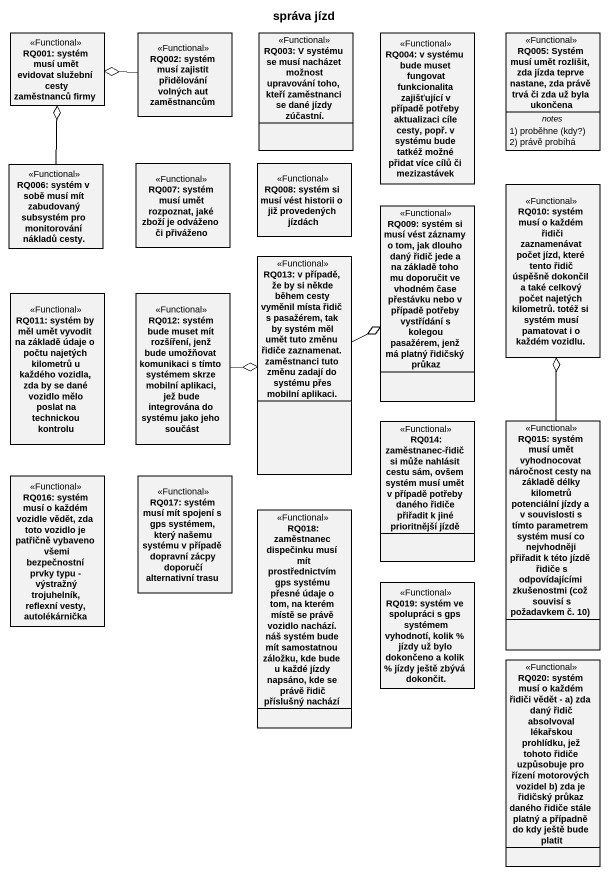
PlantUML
@startuml
title správa jízd
hide circle
hide empty members
class "RQ001: systém musí umět evidovat služební cesty zaměstnanců firmy" as RQ001_systém_musí_umět <<Functional>>
class "RQ002: systém musí zajistit přidělování volných aut zaměstnancům" as RQ002_systém_musí_zajistit <<Functional>>
class "RQ003: V systému se musí nacházet možnost upravování toho, kteří zaměstnanci se dané jízdy zúčastní." as RQ003_V_systému_se_musí <<Functional>>
class "RQ004: v systému bude muset fungovat funkcionalita zajišťující v případě potřeby aktualizaci cíle cesty, popř. v systému bude tatkéž možné přidat více cílů či mezizastávek" as RQ004_v_systému_bude_muset <<Functional>>
class "RQ005: Systém musí umět rozlišit, zda jízda teprve nastane, zda právě trvá či zda už byla ukončena" as RQ005_Systém_musí_umět <<Functional>> {
  -- notes --
  {field} 1) proběhne (kdy?)
  2) právě probíhá
}
class "RQ006: systém v sobě musí mít zabudovaný subsystém pro monitorování nákladů cesty." as RQ006_systém_v_sobě_musí <<Functional>>
class "RQ007: systém musí umět rozpoznat, jaké zboží je odváženo či přiváženo" as RQ007_systém_musí_umět <<Functional>>
class "RQ008: systém si musí vést historii o již provedených jízdách" as RQ008_systém_si_musí_vést <<Functional>>
class "RQ010: systém musí o každém řidiči zaznamenávat počet jízd, které tento řidič úspěšně dokončil a také celkový počet najetých kilometrů. totéž si systém musí pamatovat i o každém vozidlu." as RQ010_systém_musí_o_každém <<Functional>>
class "RQ009: systém si musí vést záznamy o tom, jak dlouho daný řidič jede a na základě toho mu doporučit ve vhodném čase přestávku nebo v případě potřeby vystřídání s kolegou pasažérem, jenž má platný řidičský průkaz" as RQ009_systém_si_musí_vést <<Functional>>
class "RQ013: v případě, že by si někde během cesty vyměnil místa řidič s pasažérem, tak by systém měl umět tuto změnu řidiče zaznamenat. zaměstnanci tuto změnu zadají do systému přes mobilní aplikaci." as RQ013_v_případě_že_by_si <<Functional>>
class "RQ011: systém by měl umět vyvodit na základě údaje o počtu najetých kilometrů u každého vozidla, zda by se dané vozidlo mělo poslat na technickou kontrolu" as RQ011_systém_by_měl_umět <<Functional>>
class "RQ012: systém bude muset mít rozšíření, jenž bude umožňovat komunikaci s tímto systémem skrze mobilní aplikaci, jež bude integrována do systému jako jeho součást" as RQ012_systém_bude_muset_mít <<Functional>>
class "RQ014: zaměstnanec-řidič si může nahlásit cestu sám, ovšem systém musí umět v případě potřeby daného řidiče přiřadit k jiné prioritnější jízdě" as RQ014_zaměstnanec_řidič_si <<Functional>>
class "RQ015: systém musí umět vyhodnocovat náročnost cesty na základě délky kilometrů potenciální jízdy a v souvislosti s tímto parametrem systém musí co nejvhodněji přiřadit k této jízdě řidiče s odpovídajícími zkušenostmi (což souvisí s požadavkem č. 10)" as RQ015_systém_musí_umět <<Functional>>
class "RQ016: systém musí o každém vozidle vědět, zda toto vozidlo je patřičně vybaveno všemi bezpečnostní prvky typu - výstražný trojuhelník, reflexní vesty, autolékárnička" as RQ016_systém_musí_o_každém <<Functional>>
class "RQ017: systém musí mít spojení s gps systémem, který našemu systému v případě dopravní zácpy doporučí alternativní trasu" as RQ017_systém_musí_mít <<Functional>>
class "RQ018: zaměstnanec dispečinku musí mít prostřednictvím gps systému přesné údaje o tom, na kterém místě se právě vozidlo nachází. náš systém bude mít samostatnou záložku, kde bude u každé jízdy napsáno, kde se právě řidič příslušný nachází" as RQ018_zaměstnanec <<Functional>>
class "RQ019: systém ve spolupráci s gps systémem vyhodnotí, kolik % jízdy už bylo dokončeno a kolik % jízdy ještě zbývá dokončit." as RQ019_systém_ve_spolupráci <<Functional>>
class "RQ020: systém musí o každém řidiči vědět - a) zda daný řidič absolvoval lékařskou prohlídku, jež tohoto řidiče uzpůsobuje pro řízení motorových vozidel b) zda je řidičský průkaz daného řidiče stále platný a případně do kdy ještě bude platit" as RQ020_systém_musí_o_každém <<Functional>>
RQ002_systém_musí_zajistit -left-o RQ001_systém_musí_umět
RQ006_systém_v_sobě_musí -up-o RQ001_systém_musí_umět
RQ013_v_případě_že_by_si -right-o RQ009_systém_si_musí_vést
RQ012_systém_bude_muset_mít -right-o RQ013_v_případě_že_by_si
RQ015_systém_musí_umět -up-o RQ010_systém_musí_o_každém
@enduml
